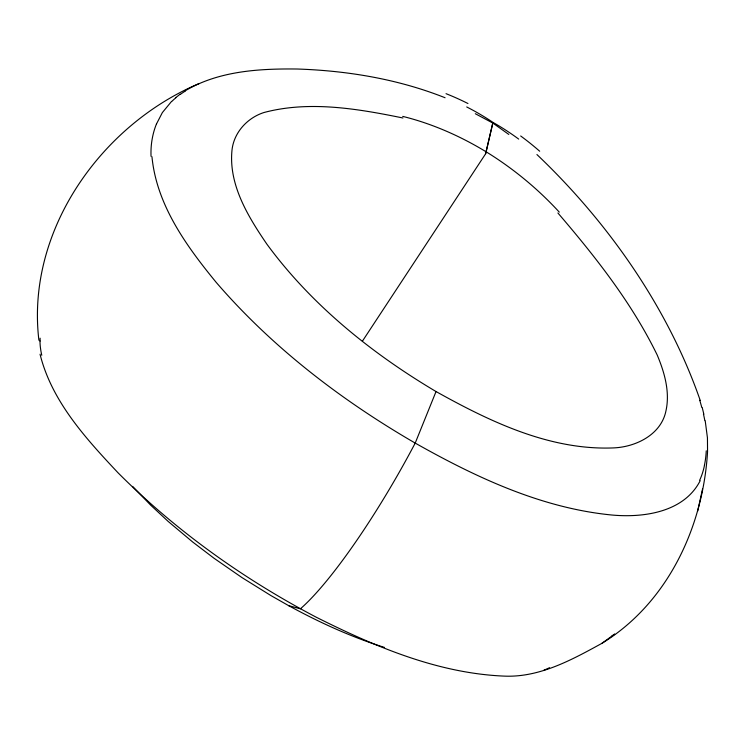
<?xml version="1.0" encoding="UTF-8"?>
<svg xmlns="http://www.w3.org/2000/svg" width="745" height="745" viewBox="0 0 745 745"><rect width="100%" height="100%" fill="white"/><g stroke="black" fill="none" stroke-linecap="round" stroke-linejoin="round"><path stroke-width="1.12" d="M40.053 354.229C51.629 401.173 85.805 438.47 118.036 472.796C175.96 530.896 243.606 579.033 316.15 617.167C374.856 646.558 437.622 673.322 504.104 676.106C539.482 677.708 571.899 659.8 601.886 643.354C667.65 603.152 703.159 526.892 707.554 451.694L707.443 437.855L705.226 420.897M697.655 511.154L702.544 489.037M362.387 341.201L485.693 153.694L492.799 123.037L475.31 113.715M485.638 153.666L492.799 123.037L508.816 134.445M156.562 123.81L162.363 112.579L171.564 101.413M402.943 117.989C357.814 108.761 309.324 100.454 264.019 112.504C247.368 117.775 233.837 132.535 231.993 150.173C228.482 184.769 248.178 216.73 266.878 244.146C311.522 304.966 371.485 353.232 436.039 391.544L415.207 443.089A186.958 33.572 -60.3 0 1 300.412 608.814L288.66 605.657L270.994 595.618L241.939 577.561L213.955 558.201L192.769 542.071L168.268 521.519L150.565 505.045L132.601 486.401M700.188 480.702C684.059 512.29 643.652 517.961 611.766 515.009C541.457 508.127 476.018 477.387 415.207 443.089C341.182 400.186 272.111 347.31 216.125 282.29C186.39 246.018 156.534 204.838 151.961 156.711M175.671 97.679L180.141 94.196M611.496 636.407L614.662 634.07L601.886 643.354M184.937 90.955C218.518 70.905 259.13 68.559 297.292 69.015C347.608 70.691 398.156 79.11 445.082 97.744M549.549 667.716L543.775 670.314M199.269 83.468C100.743 125.104 25.852 231.136 38.898 340.242M384.541 647.442C351.202 636.994 319.288 622.373 288.66 605.657M436.039 391.544C490.033 421.651 549.708 450.343 613.033 447.931C635.606 447.177 661.197 434.754 665.965 410.812C670.137 391.917 664.503 372.444 657.22 355.048C631.872 302.982 595.451 256.783 557.912 212.995M536.931 154.55C608.013 222.187 667.967 307.443 700.263 400.549M702.2 407.468L703.867 414.257M402.719 116.388A229.544 151.626 39.1 0 1 486.327 151.924M486.401 151.971A229.581 151.673 39.1 0 1 559.281 212.129M466.715 106.954A220.771 185.095 43.7 0 1 493.115 122.478A220.231 184.201 45.2 0 1 518.697 139.092M446.031 93.674A234.6 193.747 43 0 1 467.953 103.518M180.383 94.345A343.966 149.121 25.4 0 1 185.207 91.123M171.722 101.497A302.964 131.763 25.8 0 1 175.857 97.781M156.525 123.791A360.571 157.679 29.2 0 0 152.343 138.151A325.127 142.221 29.5 0 0 151.039 156.32M520.671 135.972A234.098 192.759 44.7 0 1 539.678 151.226M699.751 400.251A344.87 130.794 45.2 0 1 701.706 407.17M703.448 414.006A301.362 115.549 44.8 0 1 704.835 420.646M706.251 450.809A363.122 146.551 41.6 0 1 704.407 465.42M704.453 465.457A325.006 131.781 41.3 0 1 699.648 480.274M40.072 341.061A336.237 97.819 38.9 0 1 40.128 338.202M41.776 355.291A304.128 89.568 37.7 0 1 39.997 340.977"/></g></svg>
